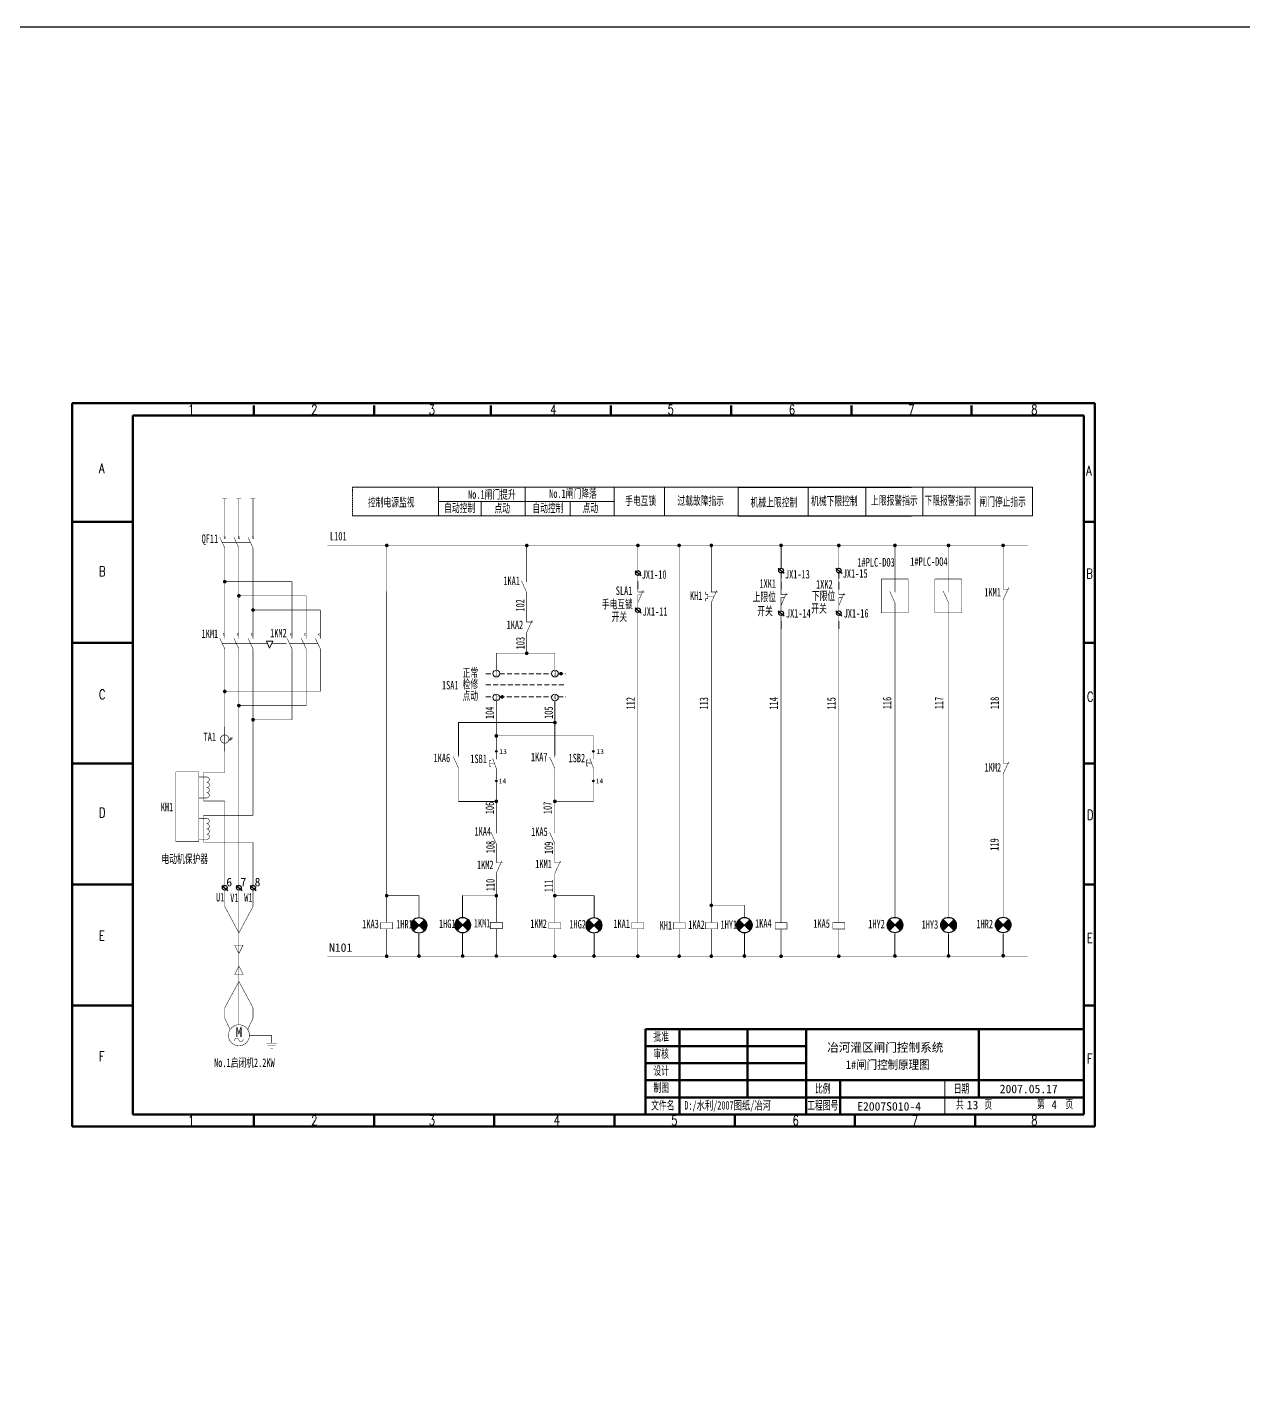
# Model space of a CAD drawing. Header units: millimetres. Extents: x 351 to 10319, y -5939 to 5511.
# Drawn here: x 3882 to 4381, y -5386 to -4833 of the extents above; entities that cross this region are included whole.
import ezdxf
from ezdxf.enums import TextEntityAlignment as Align

# ---------------------------------------------------------------- set-up
doc = ezdxf.new("R2010")
doc.units = ezdxf.units.MM
doc.linetypes.add('DASHED', pattern=[0.75, 0.5, -0.25])
for name, color, linetype in [('40', 7, 'Continuous'), ('41', 7, 'Continuous'), ('ELEMENT', 3, 'Continuous')]:
    doc.layers.add(name, color=color, linetype=linetype)
doc.styles.add('HZ', font='txt.shx', dxfattribs={"width": 0.65, "bigfont": 'hztxt.shx'})
doc.styles.add('song', font='SimSun.ttf', dxfattribs={"width": 0.65})
doc.styles.add('仿宋', font='SIMFANG.TTF', dxfattribs={"width": 0.65})

# ---------------------------------------------------------------- blocks, each defined once
blk = doc.blocks.new('位置开关动断触点')
at = {"const_width": 0.202}
for points in [[(-0.54, 3.62), (-0.54, 1.46), (2.05, 1.46)], [(1.62, 2.18), (-0.54, -2.86)], [(-0.54, -5.02), (-0.54, 0.29), (0.81, 0.29)]]:
    blk.add_lwpolyline(points, dxfattribs=at)
at = {"flags": 9}
blk.add_attdef('S', (-0.54, 3.62), '', height=0.0000576, dxfattribs=at)
blk = doc.blocks.new('动合（常开）触点')
at = {"const_width": 0.202}
for points in [[(-1.09, 2.24), (1.07, -2.52)], [(1.07, 3.97), (1.07, 1.81)], [(1.07, -2.52), (1.07, -4.68)]]:
    blk.add_lwpolyline(points, dxfattribs=at)
at = {"flags": 9}
blk.add_attdef('S', (1.07, 3.97), '', height=0.0000576, dxfattribs=at)
blk = doc.blocks.new('电感器')
at = {"const_width": 0.202}
for points in [[(1, 5.55), (1, 5.55, 1), (1, 3.39, 1)], [(1, 3.39, 1), (1, 1.23, 1), (1, -0.93, 1), (1, -3.09), (1, -3.09)]]:
    blk.add_lwpolyline(points, format="xyb", dxfattribs=at)
at = {"flags": 9}
blk.add_attdef('S', (1, 5.55), '', height=0.0000576, dxfattribs=at)
blk = doc.blocks.new('操作器件')
at = {"const_width": 0.202}
for points in [[(-2.76, 1.83), (2.14, 1.83), (2.14, -0.77), (-2.76, -0.77), (-2.76, 1.83)], [(-0.31, 4.85), (-0.31, 1.83)], [(-0.31, -3.79), (-0.31, -0.77)]]:
    blk.add_lwpolyline(points, dxfattribs=at)
at = {"flags": 9}
blk.add_attdef('S', (-0.31, 4.85), '', height=0.0000576, dxfattribs=at)
blk = doc.blocks.new('热继电器常闭触点')
at = {"const_width": 0.202}
for points in [[(-3.1, 1.79), (-3.1, 0.64), (-2.23, 0.64), (-2.23, -1.09), (-3.1, -1.09), (-3.1, -2.25)], [(-0.79, 3.8), (-0.79, 1.64), (1.8, 1.64)], [(-0.79, -4.84), (-0.79, -2.68), (1.51, 2.36)], [(-2.23, -0.23), (0.33, -0.23)]]:
    blk.add_lwpolyline(points, dxfattribs=at)
at = {"flags": 9}
blk.add_attdef('S', (-0.79, 3.8), '', height=0.0000576, dxfattribs=at)
blk = doc.blocks.new('信号灯')
for p, q in [((2.04, -2.25), (-2.44, 2.24)), ((2.04, 2.24), (-2.44, -2.25))]:
    blk.add_line(p, q)
at = {"const_width": 0.202}
blk.add_lwpolyline([(-0.2, 5.47), (-0.2, 3.16)], dxfattribs=at)
blk.add_circle((-0.2, -0.01), 3.17)
for points in [[(-1.32, -1.13), (-3.26, 0.82), (-0.2, -0.01), (-2.44, 2.24)], [(-2.14, -1.95), (-3.26, -0.83), (-1.32, -1.13), (-3.26, 0.82)], [(0.92, 1.12), (2.86, -0.83), (-0.2, -0.01), (2.04, -2.25)], [(1.74, 1.94), (2.86, 0.82), (0.92, 1.12), (2.86, -0.83)], [(2.04, 2.24), (2.04, 2.24), (1.74, 1.94), (2.86, 0.82)], [(-2.44, -2.25), (-2.44, -2.25), (-2.14, -1.95), (-3.26, -0.83)]]:
    blk.add_solid(points)
at = {"flags": 9}
blk.add_attdef('S', (-0.2, 5.47), '', height=0.0000576, dxfattribs=at)
at = {"layer": 'ELEMENT', "flags": 9}
blk.add_attdef('S', (-0.2, 5.47), '', height=0.0000576, dxfattribs=at)
blk = doc.blocks.new('按钮开关1')
at = {"const_width": 0.202}
for points in [[(-1.41, 1.25), (-2.05, 1.25), (-2.05, -1.2), (-1.41, -1.2)], [(-2.05, 0), (0, 0)], [(0.75, -4.51), (0.75, -2.1), (-0.78, 2.1)], [(0.75, 4.13), (0.75, 1.68)]]:
    blk.add_lwpolyline(points, dxfattribs=at)
at = {"flags": 9}
blk.add_attdef('S', (0.75, 4.13), '', height=0.0000576, dxfattribs=at)
blk = doc.blocks.new('动断（常闭）触点')
at = {"const_width": 0.202}
for points in [[(-1.15, 3.96), (-1.15, 1.8), (1.44, 1.8)], [(-1.15, -4.68), (-1.15, -2.52), (1.15, 2.52)]]:
    blk.add_lwpolyline(points, dxfattribs=at)
at = {"flags": 9}
blk.add_attdef('S', (-1.15, 3.96), '', height=0.0000576, dxfattribs=at)
blk = doc.blocks.new('辅助符号2')
blk.add_line((-0.95, 6.09), (1.54, 4.09))
at = {"const_width": 0.202}
blk.add_lwpolyline([(0.24, 4.17), (0.24, -2.55)], dxfattribs=at)
blk.add_circle((0.24, 5.13), 0.96)
at = {"flags": 9}
blk.add_attdef('S', (0.24, 6.09), '', height=0.0000576, dxfattribs=at)
blk = doc.blocks.new('接地')
at = {"const_width": 0.202}
for points in [[(-2.16, 1.08), (2.16, 1.08)], [(-1.62, 0), (1.62, 0)], [(0, 4.32), (0, 1.08)], [(-0.54, -1.08), (0.54, -1.08)]]:
    blk.add_lwpolyline(points, dxfattribs=at)
at = {"flags": 9}
blk.add_attdef('S', (0, 4.32), '', height=0.0000576, dxfattribs=at)
blk = doc.blocks.new('电动机')
at = {"const_width": 0.202}
blk.add_lwpolyline([(-1.01, -4.82, 1), (-1.01, 3.82, 1), (-1.01, -4.82, 1)], format="xyb", close=True, dxfattribs=at)
for points in [[(-1.01, -2.37, 0.986208), (-2.74, -2.66, 0.859125)], [(-1.01, -2.37, 1.013985), (0.71, -2.08, -1.197218)]]:
    blk.add_lwpolyline(points, format="xyb", dxfattribs=at)
at = {"flags": 8}
blk.add_attdef('M', text='', height=4.03, dxfattribs=at).set_placement((-1.01, 0.8), align=Align.MIDDLE_CENTER)
at = {"flags": 9}
blk.add_attdef('S', (-1.01, 3.82), '', height=0.0000576, dxfattribs=at)
blk = doc.blocks.new('电缆头1')
at = {"const_width": 0.202}
for points in [[(-1.73, 1.44), (1.73, 1.44), (0, -2.02), (-1.73, 1.44)], [(0, 4.32), (0, -4.32)]]:
    blk.add_lwpolyline(points, dxfattribs=at)
at = {"flags": 9}
blk.add_attdef('S', (0, 4.32), '', height=0.0000576, dxfattribs=at)
blk = doc.blocks.new('交流接触器')
at = {"const_width": 0.202}
for points in [[(-4.07, -5.19), (-4.07, -3.17), (-6.09, 1.15)], [(-4.07, 3.46), (-4.07, 1.01)], [(1.73, -5.19), (1.73, -3.17), (-0.28, 1.15)], [(1.73, 3.46), (1.73, 1.01)], [(7.54, -5.19), (7.54, -3.17), (5.52, 1.15)], [(7.54, 3.46), (7.54, 1.01)], [(-5.08, -1.01), (6.53, -1.01)]]:
    blk.add_lwpolyline(points, dxfattribs=at)
for points in [[(-4.19, 3.29, 1.278688), (-4.07, 2.32, -1.12636)], [(1.61, 3.28, 1.278688), (1.73, 2.32, -1.12636)], [(7.42, 3.29, 1.278688), (7.54, 2.32, -1.12636)]]:
    blk.add_lwpolyline(points, format="xyb", dxfattribs=at)
at = {"flags": 9}
blk.add_attdef('S', (0.21, 2.8), '', height=0.0000576, dxfattribs=at)
blk = doc.blocks.new('断路器')
at = {"const_width": 0.202}
for points in [[(-4.8, -4.18), (-4.8, -2.16), (-6.81, 2.16)], [(-5.81, 0), (5.81, 0)], [(-5.16, 2.5), (-4.43, 1.53)], [(-4.55, 2.5), (-5.05, 1.53)], [(-4.8, 4.47), (-4.8, 2.02)], [(1.01, -4.18), (1.01, -2.16), (-1.01, 2.16)], [(0.65, 2.5), (1.37, 1.53)], [(1.26, 2.5), (0.76, 1.53)], [(1.01, 4.47), (1.01, 2.02)], [(6.81, -4.18), (6.81, -2.16), (4.8, 2.16)], [(6.46, 2.5), (7.18, 1.53)], [(7.06, 2.5), (6.56, 1.53)], [(6.81, 4.47), (6.81, 2.02)]]:
    blk.add_lwpolyline(points, dxfattribs=at)
at = {"flags": 9}
blk.add_attdef('S', (-0.14, 2.02), '', height=0.0000576, dxfattribs=at)
blk = doc.blocks.new('电流互感器1')
at = {"const_width": 0.202}
for points in [[(0.08, 5.09), (0.08, -3.55)], [(1.52, 0.77), (2.68, 0.77)], [(2.29, 1.34), (1.57, 0.19)], [(2.75, 1.34), (2.03, 0.19)]]:
    blk.add_lwpolyline(points, dxfattribs=at)
blk.add_lwpolyline([(0.08, 2.21, 1), (0.08, -0.67, 1), (0.08, 2.21)], format="xyb", close=True, dxfattribs=at)
at = {"flags": 9}
for p in [(0.08, 5.09), (-0.17, -5.99)]:
    blk.add_attdef('S', p, '', height=0.0000576, dxfattribs=at)

msp = doc.modelspace()

# ---------------------------------------------------------------- linework, layer by layer
at = {"color": 0, "lineweight": 50}
for p, q in [((4320.393, -4987.569), (3900.393, -4987.569)), ((3975.029, -4988.536), (3975.029, -4992.542)), ((4024.398, -4988.536), (4024.398, -4992.542)), ((4072.282, -4988.536), (4072.282, -4992.542)), ((4121.652, -4988.536), (4121.652, -4992.542)), ((4171.022, -4988.536), (4171.022, -4992.542)), ((4220.391, -4988.536), (4220.391, -4992.542)), ((4269.761, -4988.536), (4269.761, -4992.542)), ((3925.393, -5036.226), (3900.393, -5036.226)), ((4320.393, -5036.226), (4315.789, -5036.226)), ((3925.393, -5085.887), (3900.393, -5085.887)), ((4320.393, -5085.887), (4315.789, -5085.887)), ((3925.393, -5135.548), (3900.393, -5135.548)), ((4319.954, -5135.548), (4315.789, -5135.548)), ((3925.393, -5185.21), (3900.393, -5185.21)), ((4320.393, -5185.21), (4315.789, -5185.21)), ((3925.393, -5234.871), (3900.393, -5234.871)), ((4320.393, -5234.871), (4315.789, -5234.871)), ((3975.029, -5279.571), (3975.029, -5284.533)), ((4024.398, -5279.571), (4024.398, -5284.533)), ((4073.768, -5279.571), (4073.768, -5284.533)), ((4123.138, -5279.571), (4123.138, -5284.533)), ((4172.508, -5279.571), (4172.508, -5284.533)), ((4221.877, -5279.571), (4221.877, -5284.533)), ((4271.247, -5279.571), (4271.247, -5284.533)), ((4320.393, -5284.569), (3900.402, -5284.569))]:
    msp.add_line(p, q, dxfattribs=at)
at = {"linetype": 'DASHED', "lineweight": 9}
msp.add_line((4015.589, -5033.846), (4015.589, -5021.994), dxfattribs=at)
at = {"lineweight": 9}
for p, q in [((4015.589, -5021.994), (4294.714, -5021.994)), ((4050.879, -5033.846), (4050.879, -5021.994)), ((4086.49, -5033.846), (4086.49, -5021.994)), ((4123.016, -5033.846), (4123.016, -5021.994)), ((4143.599, -5033.846), (4143.599, -5021.994)), ((4173.958, -5033.846), (4173.958, -5021.994)), ((4202.644, -5033.846), (4202.644, -5021.994)), ((4226.268, -5033.846), (4226.268, -5021.994)), ((4249.685, -5033.846), (4249.685, -5021.994)), ((4271.242, -5033.846), (4271.242, -5021.994)), ((4294.714, -5033.846), (4294.714, -5021.994)), ((4123.016, -5027.883), (4050.879, -5027.883)), ((4068.422, -5033.846), (4068.422, -5027.883)), ((4104.93, -5033.846), (4104.93, -5027.883)), ((4294.714, -5033.846), (4015.589, -5033.846)), ((4191.525, -5055.35), (4191.525, -5045.982)), ((4191.525, -5059.567), (4191.525, -5057.27)), ((4215.245, -5059.567), (4215.245, -5057.27)), ((4132.737, -5063.968), (4132.737, -5060.635)), ((4191.525, -5063.992), (4191.525, -5060.847)), ((4191.525, -5063.992), (4191.525, -5060.847)), ((4215.245, -5063.992), (4215.245, -5060.847)), ((4191.518, -5080.243), (4191.518, -5077.098)), ((4191.518, -5080.243), (4191.518, -5077.098)), ((4215.238, -5080.243), (4215.238, -5077.098)), ((4215.238, -5080.243), (4215.238, -5077.098)), ((3981.473, -5088.146), (3980.165, -5085.271)), ((3980.165, -5085.271), (3982.781, -5085.271)), ((3982.781, -5085.271), (3981.473, -5088.146)), ((4098.643, -5109.798), (4098.643, -5132.223)), ((4059.07, -5118.726), (4059.07, -5132.227)), ((4059.07, -5118.726), (4098.4, -5118.726)), ((4074.718, -5151.051), (4059.07, -5151.051)), ((4060.771, -5189.684), (4060.771, -5198.677)), ((4114.707, -5189.772), (4114.707, -5198.765)), ((4042.82, -5205.525), (4042.82, -5214.598)), ((4060.771, -5205.45), (4060.771, -5214.523)), ((4114.707, -5205.538), (4114.707, -5214.611)), ((4176.451, -5205.475), (4176.451, -5214.549)), ((4238.295, -5205.423), (4238.295, -5214.496)), ((4260.303, -5205.423), (4260.303, -5214.496)), ((4282.71, -5205.397), (4282.71, -5214.47))]:
    msp.add_line(p, q, dxfattribs=at)
for p, q in [((4173.958, -5021.994), (4245.065, -5021.994)), ((4173.958, -5033.846), (4245.065, -5033.846))]:
    msp.add_line(p, q)
at = {"linetype": 'DASHED', "lineweight": 9, "ltscale": 4}
for p, q in [((4070.329, -5098.635), (4073.209, -5098.635)), ((4076.004, -5098.635), (4097.258, -5098.635)), ((4100.052, -5098.635), (4103.15, -5098.635)), ((4070.329, -5103.206), (4103.15, -5103.206)), ((4070.329, -5108.171), (4073.215, -5108.171)), ((4075.973, -5108.171), (4097.263, -5108.171)), ((4100.022, -5108.171), (4103.15, -5108.171))]:
    msp.add_line(p, q, dxfattribs=at)
at = {"lineweight": 20}
msp.add_line((4258.789, -5265.571), (4258.789, -5279.571), dxfattribs=at)
msp.add_lwpolyline([(2031.384, -4833.095), (7052.34, -4833.095), (7052.34, -5939.234), (2031.384, -5939.234)], close=True)
at = {"const_width": 0.2}
for points in [[(3962.009, -5026.733), (3964.082, -5026.733)], [(3963.076, -5040.369), (3963.076, -5026.733)], [(3967.814, -5026.733), (3969.888, -5026.733)], [(3968.881, -5040.369), (3968.881, -5026.733)], [(3973.62, -5026.733), (3975.693, -5026.733)], [(3974.687, -5040.369), (3974.687, -5026.733)], [(3963.076, -5084.259), (3963.076, -5046.994)], [(3968.881, -5084.259), (3968.881, -5046.994)], [(3974.687, -5084.259), (3974.687, -5046.994)], [(4005.158, -5045.959), (4292.829, -5045.959)], [(4029.599, -5045.959), (4029.592, -5080.215)], [(4087.071, -5058.758), (4087.071, -5045.959)], [(4132.737, -5045.963), (4132.737, -5056.358)], [(4149.697, -5060.896), (4149.697, -5045.959)], [(4162.874, -5062.905), (4162.882, -5045.959)], [(4191.525, -5055.35), (4191.525, -5046.202)], [(4215.245, -5045.959), (4215.245, -5055.35)], [(4282.71, -5061.795), (4282.718, -5045.959)], [(3963.076, -5060.842), (3990.707, -5060.842)], [(3990.707, -5084.259), (3990.707, -5060.842)], [(4149.7, -5071.547), (4149.697, -5060.896)], [(3968.881, -5066.648), (3996.512, -5066.648)], [(3996.512, -5084.259), (3996.512, -5066.648)], [(4087.071, -5075.212), (4087.071, -5067.4)], [(4149.7, -5071.547), (4149.7, -5072.391)], [(4162.874, -5071.547), (4162.874, -5196.398)], [(4238.295, -5196.345), (4238.295, -5070.334)], [(4282.71, -5133.353), (4282.71, -5070.321)], [(3974.687, -5072.453), (4002.318, -5072.453)], [(4002.318, -5084.259), (4002.318, -5072.453)], [(4149.7, -5072.391), (4149.7, -5194.903)], [(4260.303, -5196.345), (4260.303, -5073.628)], [(4029.592, -5080.215), (4029.572, -5194.901)], [(4132.73, -5080.219), (4132.71, -5194.906)], [(4191.518, -5080.243), (4191.524, -5194.935)], [(4215.238, -5080.243), (4215.243, -5194.935)], [(4087.071, -5083.854), (4087.071, -5084.698)], [(4087.071, -5084.698), (4087.071, -5090.231)], [(3963.076, -5139.202), (3963.076, -5088.436)], [(3968.881, -5137.945), (3968.881, -5088.436)], [(3974.687, -5138.809), (3974.687, -5088.436)], [(3990.707, -5117.538), (3990.707, -5088.436)], [(3996.512, -5111.732), (3996.512, -5088.436)], [(4002.318, -5105.927), (4002.318, -5088.436)], [(4074.594, -5097.182), (4074.594, -5090.231), (4098.643, -5090.231), (4098.643, -5097.182)], [(3963.076, -5105.927), (4002.318, -5105.927)], [(4074.594, -5129.068), (4074.594, -5109.798)], [(4098.643, -5109.798), (4098.643, -5131.077)], [(3968.881, -5111.732), (3996.512, -5111.732)], [(3974.687, -5117.538), (3990.707, -5117.538)], [(4059.07, -5130.925), (4059.07, -5118.726), (4098.643, -5118.716)], [(4074.594, -5124.156), (4114.464, -5124.156), (4114.464, -5128.916)], [(4074.594, -5130.2), (4074.594, -5129.068)], [(4074.594, -5131.332), (4074.594, -5130.846)], [(4114.464, -5128.916), (4114.464, -5130.2)], [(4114.464, -5130.846), (4114.464, -5131.179)], [(3968.881, -5161.716), (3968.881, -5137.945)], [(3954.381, -5141.016), (3954.381, -5139.202), (3963.076, -5139.202)], [(3974.687, -5156.751), (3974.687, -5138.809)], [(4059.07, -5139.567), (4059.07, -5151.051), (4074.594, -5151.051)], [(4074.594, -5139.974), (4074.594, -5140.564)], [(4074.594, -5140.564), (4074.594, -5142.342)], [(4074.594, -5141.752), (4074.594, -5142.342)], [(4074.594, -5142.988), (4074.594, -5162.032)], [(4098.643, -5139.72), (4098.643, -5162.032)], [(4098.643, -5151.051), (4114.464, -5151.051), (4114.464, -5142.988)], [(4114.464, -5140.411), (4114.464, -5139.821)], [(4114.464, -5142.342), (4114.464, -5140.116)], [(4282.71, -5196.32), (4282.71, -5141.995)], [(3954.381, -5150.909), (3963.076, -5150.909)], [(3963.076, -5185.569), (3963.076, -5150.909)], [(3954.381, -5156.751), (3974.687, -5156.751)], [(3968.881, -5185.569), (3968.881, -5161.716)], [(3954.381, -5167.927), (3974.687, -5167.927)], [(3974.687, -5185.567), (3974.687, -5167.927)], [(4074.594, -5168.514), (4074.594, -5174.012)], [(4098.643, -5168.514), (4098.643, -5174.315)], [(3963.076, -5194.212), (3963.076, -5187.49)], [(3968.881, -5216.335), (3968.881, -5187.49)], [(3974.687, -5194.209), (3974.687, -5187.487)], [(4074.597, -5194.823), (4074.594, -5182.654)], [(4098.623, -5182.742), (4098.626, -5194.911)], [(4042.82, -5196.447), (4042.82, -5189.758), (4029.573, -5189.758)], [(4060.771, -5196.372), (4060.771, -5189.684), (4074.596, -5189.684)], [(4114.707, -5196.461), (4114.707, -5189.772), (4098.624, -5189.772)], [(3968.881, -5205.033), (3963.076, -5194.212)], [(3968.881, -5205.033), (3974.687, -5194.209)], [(4029.572, -5194.901), (4029.571, -5197.775)], [(4074.598, -5197.696), (4074.597, -5194.823)], [(4098.626, -5194.911), (4098.627, -5199.297)], [(4132.71, -5194.906), (4132.709, -5197.779)], [(4149.7, -5194.903), (4149.7, -5197.777)], [(4176.451, -5196.398), (4176.451, -5193.654), (4162.874, -5193.654)], [(4162.874, -5194.903), (4162.874, -5197.777)], [(4191.524, -5194.935), (4191.524, -5197.808)], [(4215.243, -5194.935), (4215.243, -5197.808)], [(4029.571, -5214.602), (4029.571, -5206.417)], [(4042.82, -5205.089), (4042.82, -5214.598)], [(4060.771, -5205.015), (4060.771, -5214.611)], [(4074.598, -5206.338), (4074.598, -5214.611)], [(4098.627, -5206.426), (4098.627, -5214.557)], [(4114.707, -5205.103), (4114.707, -5214.611)], [(4132.709, -5214.606), (4132.709, -5206.421)], [(4149.7, -5206.419), (4149.7, -5214.761)], [(4162.874, -5206.419), (4162.874, -5214.761)], [(4176.451, -5205.04), (4176.451, -5214.549)], [(4191.524, -5214.635), (4191.524, -5206.45)], [(4215.243, -5214.635), (4215.243, -5206.45)], [(4238.295, -5204.987), (4238.295, -5214.496)], [(4260.303, -5204.987), (4260.303, -5214.496)], [(4282.71, -5204.962), (4282.71, -5214.47)], [(4005.158, -5214.611), (4292.829, -5214.611)], [(3968.881, -5238.36), (3968.881, -5216.562)], [(3968.881, -5224.977), (3963.076, -5235.798)], [(3968.881, -5224.977), (3974.687, -5235.801)], [(3963.076, -5235.798), (3963.076, -5238.36)], [(3974.685, -5235.798), (3974.685, -5238.36)], [(3963.076, -5238.36), (3963.076, -5240.068)], [(3963.076, -5240.068), (3965.279, -5244.688)], [(3968.881, -5242.753), (3968.881, -5238.36)], [(3974.687, -5240.068), (3972.483, -5244.688)], [(3974.685, -5238.36), (3974.685, -5240.068)], [(3973.202, -5247.074), (3982.365, -5247.074)]]:
    msp.add_lwpolyline(points, dxfattribs=at)
at = {"const_width": 0.75}
for points in [[(4029.224, -5045.959, 1), (4029.974, -5045.959, 1)], [(4086.706, -5046.01, 1), (4087.456, -5046.01, 1)], [(4132.362, -5045.963, 1), (4133.112, -5045.963, 1)], [(4149.299, -5045.959, 1), (4150.049, -5045.959, 1)], [(4162.507, -5045.959, 1), (4163.257, -5045.959, 1)], [(4191.15, -5045.959, 1), (4191.9, -5045.959, 1)], [(4214.87, -5045.982, 1), (4215.62, -5045.982, 1)], [(4282.343, -5045.959, 1), (4283.093, -5045.959, 1)], [(4086.696, -5090.231, 1), (4087.446, -5090.231, 1)], [(4100.764, -5098.618, 1), (4101.514, -5098.618, 1)], [(4076.577, -5108.154, 1), (4077.327, -5108.154, 1)], [(4098.268, -5118.716, 1), (4099.018, -5118.716, 1)], [(4074.219, -5124.156, 1), (4074.969, -5124.156, 1)], [(4074.219, -5151.051, 1), (4074.969, -5151.051, 1)], [(4098.268, -5151.051, 1), (4099.018, -5151.051, 1)], [(4029.198, -5189.758, 1), (4029.948, -5189.758, 1)], [(4074.223, -5189.791, 1), (4074.973, -5189.791, 1)], [(4098.247, -5189.772, 1), (4098.997, -5189.772, 1)], [(4162.499, -5193.741, 1), (4163.249, -5193.741, 1)], [(4029.196, -5214.602, 1), (4029.946, -5214.602, 1)], [(4042.445, -5214.543, 1), (4043.195, -5214.543, 1)], [(4060.396, -5214.523, 1), (4061.146, -5214.523, 1)], [(4074.223, -5214.523, 1), (4074.973, -5214.523, 1)], [(4098.252, -5214.611, 1), (4099.002, -5214.611, 1)], [(4114.332, -5214.557, 1), (4115.082, -5214.557, 1)], [(4132.334, -5214.606, 1), (4133.084, -5214.606, 1)], [(4149.325, -5214.604, 1), (4150.075, -5214.604, 1)], [(4162.499, -5214.604, 1), (4163.249, -5214.604, 1)], [(4176.076, -5214.494, 1), (4176.826, -5214.494, 1)], [(4176.076, -5214.549, 1), (4176.826, -5214.549, 1)], [(4191.149, -5214.635, 1), (4191.899, -5214.635, 1)], [(4214.868, -5214.635, 1), (4215.618, -5214.635, 1)], [(4237.92, -5214.496, 1), (4238.67, -5214.496, 1)], [(4259.928, -5214.496, 1), (4260.678, -5214.496, 1)], [(4282.351, -5214.416, 1), (4283.101, -5214.416, 1)]]:
    msp.add_lwpolyline(points, format="xyb", close=True, dxfattribs=at)
at = {"lineweight": 9, "const_width": 0.75}
for points in [[(3962.701, -5060.842, 1), (3963.451, -5060.842, 1)], [(3968.506, -5066.648, 1), (3969.256, -5066.648, 1)], [(3974.312, -5072.453, 1), (3975.062, -5072.453, 1)], [(3962.701, -5105.927, 1), (3963.451, -5105.927, 1)], [(3968.506, -5111.732, 1), (3969.256, -5111.732, 1)], [(3974.312, -5117.538, 1), (3975.062, -5117.538, 1)]]:
    msp.add_lwpolyline(points, format="xyb", close=True, dxfattribs=at)
at = {"linetype": 'DASHED', "lineweight": 20, "ltscale": 4, "const_width": 0.2}
for points in [[(4243.729, -5059.722), (4232.696, -5059.722)], [(4243.729, -5059.722), (4243.729, -5073.628), (4232.696, -5073.628), (4232.696, -5059.722)], [(4265.737, -5059.722), (4254.704, -5059.722)], [(4265.737, -5059.722), (4265.737, -5073.628), (4254.704, -5073.628), (4254.704, -5059.722)]]:
    msp.add_lwpolyline(points, dxfattribs=at)
at = {"lineweight": 20, "const_width": 0.2}
for points in [[(4238.295, -5058.483), (4238.295, -5056.563)], [(4260.303, -5058.483), (4260.303, -5056.563)], [(4238.295, -5075.113), (4238.295, -5077.034)], [(4260.303, -5077.034), (4260.303, -5075.113)], [(3942.997, -5155.171), (3942.997, -5138.938), (3952.411, -5138.938), (3952.411, -5155.171)], [(3955.655, -5141.016), (3952.411, -5141.016)], [(3954.381, -5139.733), (3954.381, -5150.909)], [(3952.411, -5152.913), (3952.411, -5167.564), (3942.997, -5167.564), (3942.997, -5152.913)], [(3955.655, -5149.658), (3952.411, -5149.658)], [(3955.655, -5158.034), (3952.411, -5158.034)], [(3954.381, -5156.751), (3954.381, -5167.927)], [(3955.655, -5166.676), (3952.411, -5166.676)]]:
    msp.add_lwpolyline(points, dxfattribs=at)
at = {"linetype": 'DASHED', "ltscale": 4, "const_width": 0.2}
for points in [[(3973.678, -5086.275), (3980.622, -5086.275)], [(3982.324, -5086.275), (3988.552, -5086.275)], [(3990.253, -5086.275), (4001.309, -5086.275)]]:
    msp.add_lwpolyline(points, dxfattribs=at)
at = {"lineweight": 9}
for centre in [(4074.606, -5098.58), (4098.655, -5098.58), (4074.594, -5108.4), (4098.643, -5108.4)]:
    msp.add_circle(centre, 1.398, dxfattribs=at)
for centre in [(4074.594, -5130.523), (4114.465, -5130.523), (4074.594, -5142.665), (4114.465, -5142.665)]:
    msp.add_circle(centre, 0.323)
for centre, radius, start, end in [((4029.599, -5045.959), 0.243, 0, 180), ((4029.599, -5045.959), 0.243, 180, 0), ((4087.081, -5046.015), 0.243, 0, 180), ((4087.081, -5046.015), 0.243, 180, 0), ((4132.737, -5045.963), 0.243, 0, 180), ((4132.737, -5045.963), 0.243, 180, 0), ((4149.674, -5045.959), 0.243, 0, 180), ((4149.674, -5045.959), 0.243, 180, 0), ((4162.882, -5045.959), 0.243, 0, 180), ((4162.882, -5045.959), 0.243, 180, 0), ((4191.525, -5045.959), 0.243, 0, 180), ((4191.525, -5045.959), 0.243, 180, 0), ((4215.245, -5045.959), 0.243, 0, 180), ((4215.245, -5045.959), 0.243, 180, 0), ((4282.718, -5045.959), 0.243, 0, 180), ((4282.718, -5045.959), 0.243, 180, 0), ((3963.076, -5060.842), 0.3, 0, 180), ((3963.076, -5060.842), 0.3, 180, 0), ((3968.881, -5066.648), 0.3, 0, 180), ((3968.881, -5066.648), 0.3, 180, 0), ((3974.687, -5072.453), 0.3, 0, 180), ((3974.687, -5072.453), 0.3, 180, 0), ((3963.076, -5105.927), 0.3, 0, 180), ((3963.076, -5105.927), 0.3, 180, 0), ((3968.881, -5111.732), 0.3, 0, 180), ((3968.881, -5111.732), 0.3, 180, 0), ((3974.687, -5117.538), 0.3, 0, 180), ((3974.687, -5117.538), 0.3, 180, 0), ((4098.643, -5118.716), 0.243, 0, 180), ((4098.643, -5118.716), 0.243, 180, 0), ((4074.594, -5124.173), 0.243, 0, 180), ((4074.594, -5124.173), 0.243, 180, 0), ((4074.594, -5151.051), 0.243, 0, 180), ((4074.594, -5151.051), 0.243, 180, 0), ((4098.643, -5151.051), 0.243, 0, 180), ((4074.598, -5189.791), 0.243, 0, 180), ((4074.598, -5189.791), 0.243, 180, 0), ((4162.874, -5193.654), 0.243, 0, 180), ((4162.874, -5193.654), 0.243, 180, 0), ((4029.571, -5214.515), 0.243, 0, 180), ((4029.571, -5214.515), 0.243, 180, 0), ((4042.82, -5214.543), 0.243, 0, 180), ((4042.82, -5214.543), 0.243, 180, 0), ((4060.771, -5214.468), 0.243, 0, 180), ((4060.771, -5214.468), 0.243, 180, 0), ((4074.598, -5214.468), 0.243, 0, 180), ((4074.598, -5214.468), 0.243, 180, 0), ((4098.627, -5214.557), 0.243, 0, 180), ((4098.627, -5214.557), 0.243, 180, 0), ((4114.707, -5214.557), 0.243, 0, 180), ((4114.707, -5214.557), 0.243, 180, 0), ((4132.709, -5214.52), 0.243, 0, 180), ((4132.709, -5214.52), 0.243, 180, 0), ((4149.7, -5214.518), 0.243, 0, 180), ((4149.7, -5214.518), 0.243, 180, 0), ((4162.874, -5214.518), 0.243, 0, 180), ((4162.874, -5214.518), 0.243, 180, 0), ((4176.451, -5214.494), 0.243, 0, 180), ((4176.451, -5214.549), 0.243, 0, 180), ((4176.451, -5214.494), 0.243, 180, 0), ((4176.451, -5214.549), 0.243, 180, 0), ((4191.524, -5214.58), 0.243, 0, 180), ((4191.524, -5214.58), 0.243, 180, 0), ((4215.243, -5214.58), 0.243, 0, 180), ((4215.243, -5214.58), 0.243, 180, 0), ((4238.295, -5214.441), 0.243, 0, 180), ((4238.295, -5214.441), 0.243, 180, 0), ((4260.303, -5214.441), 0.243, 0, 180), ((4260.303, -5214.441), 0.243, 180, 0), ((4282.726, -5214.416), 0.243, 0, 180), ((4282.726, -5214.416), 0.243, 180, 0)]:
    msp.add_arc(centre, radius, start, end, dxfattribs=at)
at = {"layer": '40', "color": 0, "lineweight": 50}
for p, q in [((4315.789, -4992.579), (3925.393, -4992.579)), ((4315.789, -5279.571), (4315.789, -4992.579)), ((4135.789, -5244.571), (4315.789, -5244.571)), ((4135.789, -5279.571), (4135.789, -5244.571)), ((4149.789, -5279.571), (4149.789, -5244.571)), ((4177.789, -5272.571), (4177.789, -5244.571)), ((4201.789, -5279.571), (4201.789, -5244.571)), ((4272.789, -5272.571), (4272.789, -5244.571)), ((4135.789, -5251.571), (4201.789, -5251.571)), ((4135.789, -5258.571), (4201.789, -5258.571)), ((4135.789, -5265.571), (4315.789, -5265.571)), ((4215.789, -5279.571), (4215.789, -5265.571)), ((4215.789, -5279.571), (4215.789, -5265.571)), ((4272.789, -5272.571), (4272.789, -5265.571)), ((4135.789, -5272.571), (4315.789, -5272.571)), ((3925.39, -5279.571), (4315.789, -5279.571))]:
    msp.add_line(p, q, dxfattribs=at)
at = {"layer": '40', "lineweight": 20, "ltscale": 10, "const_width": 0.75}
for points in [[(4237.92, -5045.959, 1), (4238.67, -5045.959, 1)], [(4259.928, -5045.959, 1), (4260.678, -5045.959, 1)]]:
    msp.add_lwpolyline(points, format="xyb", close=True, dxfattribs=at)
at = {"layer": '40', "lineweight": 20, "ltscale": 10, "const_width": 0.2}
for points in [[(4238.295, -5056.563), (4238.295, -5046.305)], [(4260.303, -5056.563), (4260.303, -5045.959)], [(4238.295, -5063.044), (4238.295, -5058.483)], [(4260.303, -5063.044), (4260.303, -5058.483)], [(4238.295, -5071.686), (4238.295, -5075.113)], [(4260.303, -5071.686), (4260.303, -5075.113)]]:
    msp.add_lwpolyline(points, dxfattribs=at)
at = {"layer": '41', "color": 0, "lineweight": 50}
for p, q in [((3900.393, -4987.569), (3900.393, -5284.571)), ((4320.393, -4987.569), (4320.393, -5284.571)), ((3925.393, -4992.579), (3925.393, -5279.571))]:
    msp.add_line(p, q, dxfattribs=at)

# ---------------------------------------------------------------- block references
for name, p in [('断路器', (3967.873, -5044.834)), ('动合（常开）触点', (4086.003, -5062.724)), ('辅助符号2', (4132.501, -5062.45)), ('辅助符号2', (4191.289, -5061.441)), ('辅助符号2', (4215.009, -5061.441)), ('位置开关动断触点', (4133.276, -5066.558)), ('热继电器常闭触点', (4163.668, -5066.709)), ('动断（常闭）触点', (4283.863, -5065.755)), ('辅助符号2', (4132.494, -5077.668)), ('动断（常闭）触点', (4088.223, -5079.173)), ('辅助符号2', (4191.282, -5078.902)), ('辅助符号2', (4215.001, -5078.902)), ('交流接触器', (3967.149, -5085.266)), ('交流接触器', (3994.78, -5085.266)), ('动合（常开）触点', (4058.002, -5134.891)), ('按钮开关1', (4073.846, -5135.462)), ('动合（常开）触点', (4097.574, -5135.043)), ('按钮开关1', (4113.716, -5135.31)), ('动断（常闭）触点', (4283.863, -5137.314)), ('动合（常开）触点', (4073.526, -5165.998)), ('动合（常开）触点', (4097.574, -5165.998)), ('动断（常闭）触点', (4075.746, -5177.973)), ('动断（常闭）触点', (4099.775, -5178.061)), ('辅助符号2', (3962.839, -5191.661)), ('辅助符号2', (3968.645, -5191.661)), ('辅助符号2', (3974.45, -5191.658)), ('操作器件', (4029.882, -5202.627)), ('信号灯', (4043.022, -5201.915)), ('信号灯', (4060.974, -5201.841)), ('操作器件', (4074.909, -5202.548)), ('操作器件', (4098.938, -5202.637)), ('信号灯', (4114.909, -5201.929)), ('操作器件', (4133.02, -5202.631)), ('操作器件', (4150.011, -5202.629)), ('操作器件', (4163.185, -5202.629)), ('信号灯', (4176.653, -5201.866)), ('操作器件', (4191.835, -5202.66)), ('操作器件', (4215.554, -5202.66)), ('信号灯', (4238.497, -5201.813)), ('信号灯', (4260.505, -5201.813)), ('信号灯', (4282.913, -5201.788)), ('电缆头1', (3968.881, -5211.518)), ('接地', (3982.365, -5251.396))]:
    msp.add_blockref(name, p)
for name, p, xscale, yscale, zscale in [('位置开关动断触点', (4192.076, -5067.689), 1.020472440950471, 1.020472440944559, 1.020472440944882), ('位置开关动断触点', (4215.795, -5067.689), 1.020472440950471, 1.020472440944559, 1.020472440944882), ('电流互感器1', (3962.976, -5126.363), 1.181102362211277, 1.181102362204456, 1.181102362204724)]:
    msp.add_blockref(name, p, dxfattribs=dict(xscale=xscale, yscale=yscale, zscale=zscale))
at = {"lineweight": 20, "rotation": 180}
for p in [(3956.65, -5144.108), (3956.65, -5161.126)]:
    msp.add_blockref('电感器', p, dxfattribs=at)
at = {"rotation": 180}
msp.add_blockref('电缆头1', (3968.881, -5220.656), dxfattribs=at)
ref = msp.add_blockref('电动机', (3969.895, -5246.577))
ref.add_attrib('M', 'M', dxfattribs={"height": 4.033}).set_placement((3968.881, -5245.778), align=Align.MIDDLE_CENTER)
at = {"layer": '40', "lineweight": 20, "ltscale": 10}
for p in [(4237.226, -5067.01), (4259.234, -5067.01)]:
    msp.add_blockref('动合（常开）触点', p, dxfattribs=at)

# ---------------------------------------------------------------- texts
at = {"color": 0, "lineweight": 50, "style": 'HZ', "width": 0.75}
for s, p in [('1', (3948.013, -4992.19)), ('2', (3998.575, -4992.19)), ('3', (4046.838, -4992.19)), ('4', (4096.68, -4992.19)), ('5', (4144.943, -4992.19)), ('6', (4194.739, -4992.19)), ('7', (4243.769, -4992.19)), ('8', (4294.284, -4992.19)), ('A', (3911.432, -5016.311)), ('A', (4316.779, -5017.258)), ('B', (3911.432, -5058.604)), ('B', (4316.779, -5059.551)), ('C', (3911.432, -5109.149)), ('C', (4317.154, -5110.096)), ('D', (3911.432, -5157.632)), ('D', (4317.154, -5158.579)), ('E', (3911.432, -5208.177)), ('E', (4317.154, -5209.124)), ('F', (3911.432, -5257.691)), ('F', (4317.154, -5258.638)), ('1', (3948.013, -5284.011)), ('2', (3998.575, -5284.011)), ('3', (4046.838, -5284.011)), ('4', (4098.166, -5284.011)), ('5', (4146.429, -5284.011)), ('6', (4196.225, -5284.011)), ('7', (4245.255, -5284.011)), ('8', (4294.284, -5284.011))]:
    msp.add_text(s, height=4, dxfattribs=at).set_placement(p)
at = {"lineweight": 9, "style": 'song', "width": 0.65}
for s, height, p in [('控制电源监视', 3.5, (4021.897, -5030.005)), ('No.1闸门提升', 3.5, (4062.983, -5026.794)), ('No.1闸门降落', 3.5, (4096.301, -5026.427)), ('手电互锁', 3.5, (4127.486, -5029.397)), ('过载故障指示', 3.5, (4148.961, -5029.364)), ('机械上限控制', 3.5, (4179.027, -5030.009)), ('机械下限控制', 3.5, (4203.849, -5029.474)), ('上限报警指示', 3.5, (4228.495, -5029.249)), ('下限报警指示', 3.5, (4250.407, -5029.292)), ('闸门停止指示', 3.5, (4272.969, -5029.76)), ('自动控制', 3.5, (4053.166, -5032.301)), ('  点动', 3.5, (4070.435, -5032.458)), ('自动控制', 3.5, (4089.415, -5032.365)), ('  点动', 3.5, (4106.625, -5032.32)), ('QF11', 3.5, (3953.577, -5044.934)), ('L101', 3.5, (4006.298, -5043.912)), ('1#PLC-DO3', 3.5, (4222.88, -5054.649)), ('1#PLC-DO4', 3.5, (4244.583, -5054.333)), ('1KA1', 3.5, (4077.481, -5062.247)), ('JX1-10', 3.5, (4134.288, -5059.641)), ('1XK1', 3.5, (4182.646, -5063.346)), ('JX1-13', 3.5, (4193.131, -5059.532)), ('1XK2', 3.5, (4205.883, -5063.665)), ('JX1-15', 3.5, (4216.851, -5059.211)), ('SLA1', 3.5, (4123.651, -5066.286)), ('KH1', 3.5, (4154.11, -5068.368)), ('上限位', 3.5, (4179.87, -5068.874)), ('下限位', 3.5, (4204.19, -5068.458)), ('1KM1', 3.5, (4274.997, -5066.918)), ('手电互锁', 3.5, (4117.917, -5071.864)), ('JX1-11', 3.5, (4134.678, -5074.818)), ('开关', 3.5, (4181.775, -5074.64)), ('开关', 3.5, (4203.934, -5073.585)), ('1KA2', 3.5, (4078.822, -5080.3)), ('开关', 3.5, (4121.938, -5077.014)), ('JX1-14', 3.5, (4193.52, -5075.564)), ('JX1-16', 3.5, (4217.24, -5075.564)), ('1KM1', 3.5, (3953.554, -5083.986)), ('正常', 3.5, (4060.748, -5099.991)), ('1', 2, (4074.097, -5099.453)), ('3', 2, (4098.145, -5099.453)), ('1SA1', 3.5, (4052.264, -5105.078)), ('检修', 3.5, (4060.748, -5104.632)), ('点动', 3.5, (4060.748, -5109.431)), ('2', 2, (4074.085, -5109.273)), ('4', 2, (4098.133, -5109.273)), ('TA1', 3.5, (3954.374, -5126.323)), ('1KA6', 3.5, (4048.827, -5134.937)), ('1SB1', 3.5, (4063.924, -5135.325)), ('1KA7', 3.5, (4088.804, -5134.546)), ('1SB2', 3.5, (4104.257, -5135.001)), ('1KM2', 3.5, (4275.099, -5138.824)), ('KH1', 3.5, (3936.8, -5155.111)), ('1KA4', 3.5, (4065.631, -5165.083)), ('1KA5', 3.5, (4088.885, -5165.235)), ('电动机保护器', 3.5, (3937.091, -5176.42)), ('1KM2', 3.5, (4066.645, -5178.837)), ('1KM1', 3.5, (4090.589, -5178.466)), ('U1', 3.5, (3959.504, -5192.128)), ('V1', 3.5, (3965.313, -5192.39)), ('W1', 3.5, (3971.077, -5192.25)), ('1KA3', 3.5, (4019.536, -5203.112)), ('1HR1', 3.5, (4033.473, -5203.208)), ('1HG1', 3.5, (4051.048, -5203.05)), ('1KM1', 3.5, (4065.336, -5202.815)), ('1KM2', 3.5, (4088.551, -5202.996)), ('1HG2', 3.5, (4104.588, -5203.224)), ('1KA1', 3.5, (4122.667, -5203.048)), ('KH1', 3.5, (4141.664, -5203.669)), ('1KA2', 3.5, (4153.415, -5203.395)), ('1HY1', 3.5, (4166.664, -5203.354)), ('1KA4', 3.5, (4180.845, -5202.883)), ('1KA5', 3.5, (4204.759, -5202.944)), ('1HY2', 3.5, (4227.335, -5203.122)), ('1HY3', 3.5, (4249.252, -5203.323)), ('1HR2', 3.5, (4271.73, -5203.125)), ('No.1启闭机2.2KW', 3.5, (3958.702, -5260.077))]:
    msp.add_text(s, height=height, dxfattribs=at).set_placement(p)
for s, p in [('102', (4086.12, -5073.129)), ('103', (4086.208, -5088.628)), ('112', (4131.435, -5113.326)), ('113', (4161.56, -5113.324)), ('114', (4190.207, -5113.356)), ('115', (4213.906, -5113.356)), ('116', (4236.81, -5113.217)), ('117', (4258.12, -5113.217)), ('118', (4280.962, -5113.191)), ('104', (4073.62, -5117.24)), ('105', (4097.821, -5117.179)), ('106', (4073.625, -5156.329)), ('107', (4097.385, -5156.278)), ('108', (4073.866, -5172.362)), ('109', (4097.839, -5172.68)), ('119', (4280.883, -5171.312)), ('110', (4073.872, -5187.919)), ('111', (4097.764, -5188.285))]:
    msp.add_text(s, height=3.5, rotation=90, dxfattribs=at).set_placement(p)
at = {"linetype": 'DASHED', "ltscale": 4, "style": 'song', "width": 0.65}
msp.add_text('1KM2', height=3.5, dxfattribs=at).set_placement((3981.705, -5083.712))
at = {"lineweight": 9, "style": 'song'}
for s, height, p in [('13', 2, (4075.797, -5131.59)), ('13', 2, (4115.668, -5131.59)), ('14', 2, (4075.541, -5143.704)), ('14', 2, (4115.412, -5143.704)), ('6', 3.5, (3963.729, -5185.936)), ('7', 3.5, (3969.534, -5185.936)), ('8', 3.5, (3975.34, -5185.933)), ('N101', 3.5, (4005.921, -5212.808))]:
    msp.add_text(s, height=height, dxfattribs=at).set_placement(p)
at = {"color": 0, "style": 'song', "width": 0.9}
msp.add_text('1#闸门控制原理图', height=3.5, dxfattribs=at).set_placement((4218.123, -5260.909))
msp.add_text('4', height=3.5, dxfattribs=at).set_placement((4303.676, -5277.383), align=Align.CENTER)
at = {"layer": '41', "color": 0, "lineweight": 20, "style": '仿宋', "width": 0.65}
for s, p in [('批准', (4139.109, -5249.371)), ('审核', (4139.109, -5256.371)), ('设计', (4139.109, -5263.371)), ('制图', (4139.109, -5270.371)), ('比例', (4205.446, -5270.709)), ('日期', (4262.446, -5270.709)), ('文件名', (4138.16, -5277.604)), ('工程图号', (4202.277, -5277.594)), ('共     页', (4263.326, -5277.215)), ('共     页', (4263.326, -5277.216)), ('第     页', (4296.63, -5277.081))]:
    msp.add_text(s, height=3.5, dxfattribs=at).set_placement(p)
at = {"layer": '41', "color": 0, "style": 'song'}
for s, p in [('冶河灌区闸门控制系统', (4210.455, -5253.84)), ('2007.05.17', (4281.327, -5270.85)), ('E2007S010-4', (4222.789, -5278.013)), ('13', (4267.761, -5277.447))]:
    msp.add_text(s, height=3.5, dxfattribs=at).set_placement(p)
at = {"layer": '41', "color": 0, "style": 'song', "width": 0.7}
msp.add_text('D:/水利/2007图纸/冶河', height=3.5, dxfattribs=at).set_placement((4151.834, -5277.58))

doc.saveas('drawing.dxf')
